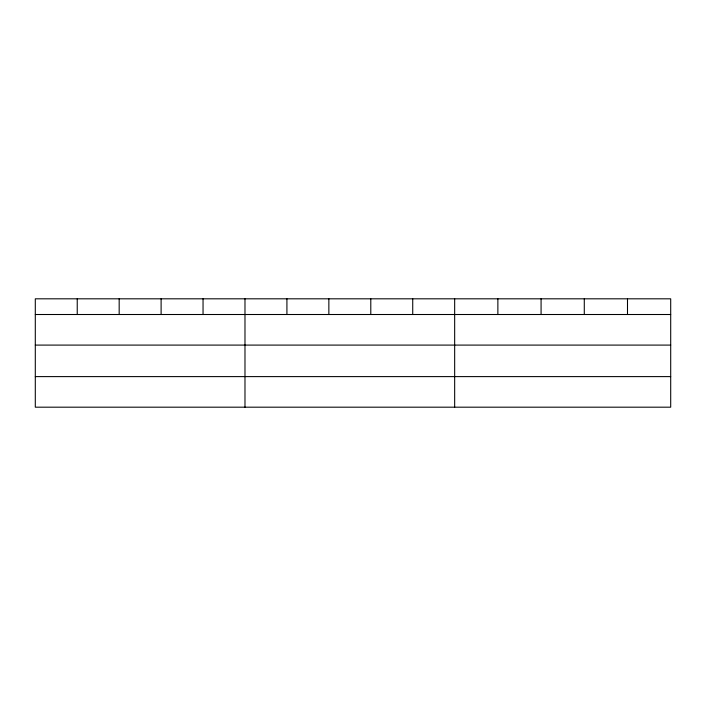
<?xml version="1.0" encoding="UTF-8"?>
<svg xmlns="http://www.w3.org/2000/svg" width="706" height="706" viewBox="0 0 706 706"><rect width="100%" height="100%" fill="white"/><g stroke="black" fill="none" stroke-linecap="round" stroke-linejoin="round"><path stroke-width="1.06" d="M670.7 345.093L670.7 298.815L35.3 298.815L35.3 407.185L670.7 407.185L670.7 345.093L35.3 345.093M35.3 314.505L670.7 314.505M35.3 376.607L670.7 376.607M627.493 298.815L627.493 314.505M584.286 298.815L584.286 314.505M541.078 298.815L541.078 314.505M497.871 298.815L497.871 314.505M454.664 298.815L454.664 407.185M412.728 298.815L412.728 314.505M370.791 298.815L370.791 314.505M328.855 298.815L328.855 314.505M286.918 298.815L286.918 314.505M244.982 298.815L244.982 407.185M203.046 298.815L203.046 314.505M161.109 298.815L161.109 314.505M119.173 298.815L119.173 314.505M77.236 298.815L77.236 314.505"/></g></svg>
